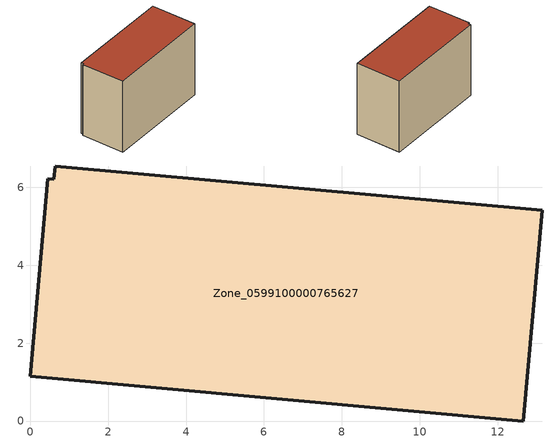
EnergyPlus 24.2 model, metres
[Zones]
Zone_0599100000765627
 floor ground (C_G): 12.66,0 0,1.15 0.45,6.22 0.61,6.21 0.64,6.55 13.15,5.41 z0
 wall outside (C_F): 12.66,0 13.15,5.41 0.64,6.55 0.61,6.21 0.45,6.22 0,1.15 12.66,0 z0:8.98
 roof outside (C_R): 0,1.15 12.66,0 13.15,5.41 0.64,6.55 0.61,6.21 0.45,6.22 z8.98
[BUILDING]
Pand.0599100000765627: North Axis=0; Terrain=City; Loads Convergence Tolerance Value=0.04; Temperature Convergence Tolerance Value=0.4; Solar Distribution=FullExterior; Maximum Number of Warmup Days=25; Minimum Number of Warmup Days=1
[Site:Location]
Rotterdam.The.Hague.AP_ZH_NLD Design_Conditions: Latitude=51.96; Longitude=4.45; Time Zone=1; Elevation=-4.5
[SITE:GROUNDTEMPERATURE:BUILDINGSURFACE]
18, 18, 18, 18, 18, 18, 18, 18, 18, 18, 18, 18
[MATERIAL] Thermal Absorptance=0.9; Solar Absorptance=0.7; Visible Absorptance=0.7
Name | Roughness | Thickness | Conductivity | Density | Specific Heat
G.TC.1992-2005 | MediumSmooth | 0.15 | 0.06 | 540 | 1210
F.TC.1992-2005 | Rough | 0.3 | 0.12 | 1920 | 840
R.TC.1992-2005 | MediumRough | 0.2 | 0.08 | 1500 | 1000
[CONSTRUCTION]
C_G: G.TC.1992-2005
C_F: F.TC.1992-2005
C_R: R.TC.1992-2005
[ZONE]
Zone_0599100000765627: Type=1; Multiplier=1; Ceiling Height=Autocalculate; Volume=Autocalculate; Floor Area=autocalculate; Part of Total Floor Area=Yes
[ZONEINFILTRATION:DESIGNFLOWRATE]
Infil_Zone_0599100000765627: Zone or ZoneList or Space or SpaceList=Zone_0599100000765627; Schedule=AlwaysOn; Design Flow Rate Calculation Method=Flow/Area; Flow Rate per Floor Area=0.0015; Constant Term Coefficient=1; Temperature Term Coefficient=0; Velocity Term Coefficient=0; Velocity Squared Term Coefficient=0
[HVACTEMPLATE:ZONE:IDEALLOADSAIRSYSTEM]
Zone_0599100000765627: Maximum Heating Supply Air Temperature=50; Minimum Cooling Supply Air Temperature=13; Maximum Heating Supply Air Humidity Ratio=0.0156; Minimum Cooling Supply Air Humidity Ratio=0.0077; Heating Limit=NoLimit; Cooling Limit=NoLimit; Dehumidification Control Type=ConstantSensibleHeatRatio; Cooling Sensible Heat Ratio=0.7; Dehumidification Setpoint=60; Humidification Control Type=None; Humidification Setpoint=30; Outdoor Air Method=None; Outdoor Air Flow Rate per Person=0.00944; Outdoor Air Flow Rate per Zone Floor Area=0; Outdoor Air Flow Rate per Zone=0; Demand Controlled Ventilation Type=None; Outdoor Air Economizer Type=NoEconomizer; Heat Recovery Type=None; Sensible Heat Recovery Effectiveness=0.7; Latent Heat Recovery Effectiveness=0.65
[ZONECONTROL:THERMOSTAT]
ThermostatControl_Zone_0599100000765627: Zone or ZoneList=Zone_0599100000765627; Control Type Schedule=DualSetpointControlType; Control 1=Thermostat_Zone_0599100000765627; Temperature Difference Between Cutout And Setpoint=0
[THERMOSTATSETPOINT:DUALSETPOINT]
Thermostat_Zone_0599100000765627: Heating Setpoint Temperature Schedule=HeatingSetpoint_Zone_0599100000765627; Cooling Setpoint Temperature Schedule=CoolingSetpoint_Zone_0599100000765627
[SCHEDULE:COMPACT]
HeatingSetpoint_Zone_0599100000765627: Through: 12/31, For: AllDays, Until: 24:00, 21
CoolingSetpoint_Zone_0599100000765627: Through: 12/31, For: AllDays, Until: 24:00, 24
DualSetpointControlType: Through: 12/31, For: AllDays, Until: 24:00, 4
AlwaysOn: Through: 12/31, For: AllDays, Until: 24:00, 1
